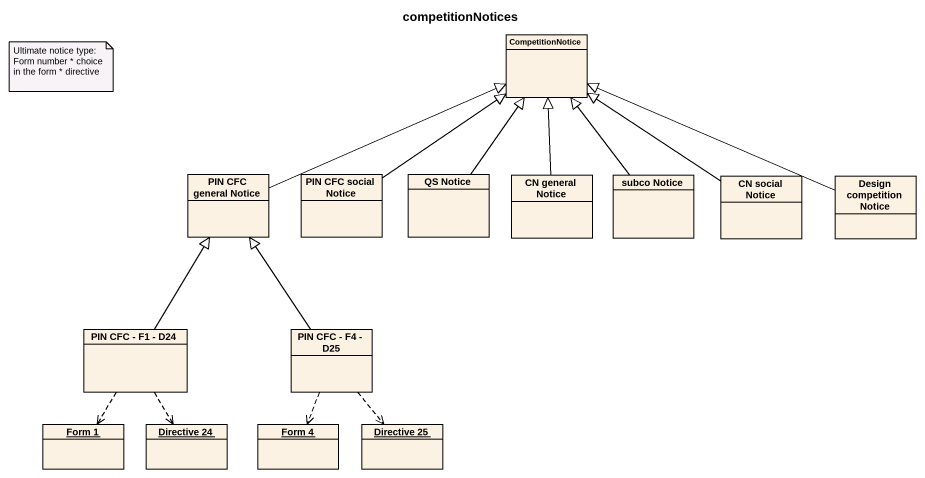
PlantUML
@startuml
title competitionNotices
hide circle
hide empty members
class CompetitionNotice
class "PIN CFC general Notice" as PIN_CFC_general_Notice
class "PIN CFC social Notice" as PIN_CFC_social_Notice
class "QS Notice" as QS_Notice
class "CN general Notice" as CN_general_Notice
class "subco Notice" as subco_Notice
class "CN social Notice" as CN_social_Notice
class "Design competition Notice" as Design_competition_Notice
class "PIN CFC - F1 - D24" as PIN_CFC_F1_D24
class "PIN CFC - F4 - D25" as PIN_CFC_F4_D25
object "Form 1" as Form_1
object "Directive 24" as Directive_24
object "Form 4" as Form_4
object "Directive 25" as Directive_25
PIN_CFC_general_Notice -right-|> CompetitionNotice
PIN_CFC_social_Notice -up-|> CompetitionNotice
QS_Notice -up-|> CompetitionNotice
CN_general_Notice -up-|> CompetitionNotice
subco_Notice -up-|> CompetitionNotice
CN_social_Notice -up-|> CompetitionNotice
Design_competition_Notice -left-|> CompetitionNotice
PIN_CFC_F1_D24 -up-|> PIN_CFC_general_Notice
PIN_CFC_F1_D24 ..> Form_1
PIN_CFC_F1_D24 ..> Directive_24
PIN_CFC_F4_D25 -up-|> PIN_CFC_general_Notice
PIN_CFC_F4_D25 ..> Form_4
PIN_CFC_F4_D25 ..> Directive_25
note as N1
  Ultimate notice type: Form number * choice in the form * directive
end note
@enduml
